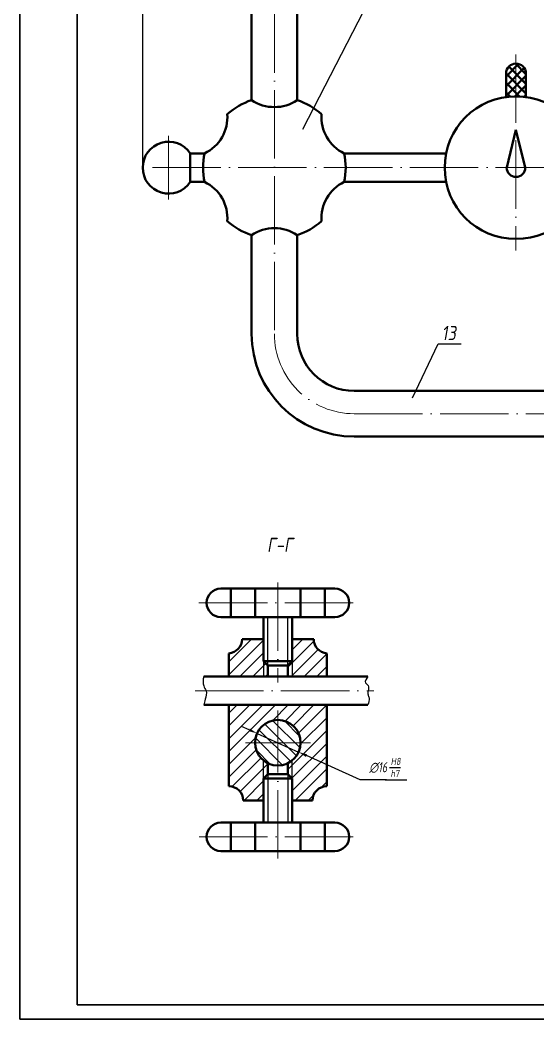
# Model space of a CAD drawing. Header units: millimetres. Extents: x 155 to 2756, y -275 to 1324.
# Drawn here: x 154.6 to 336.3, y 88.3 to 438.5 of the extents above; entities that cross this region are included whole.
import ezdxf

# ---------------------------------------------------------------- set-up
doc = ezdxf.new("R2010")
doc.units = ezdxf.units.MM
doc.header["$PDMODE"] = 35
doc.header["$PDSIZE"] = -30
doc.linetypes.add('ACAD_ISO04W100', pattern=[30, 24, -3, 0, -3])
for name, color, linetype, lineweight in [('Контур', 5, 'Continuous', 50), ('Оси', 254, 'ACAD_ISO04W100', 20), ('Рамка', 52, 'Continuous', 35), ('Текст', 242, 'Continuous', 25), ('Тонкие линии', 200, 'Continuous', 25), ('Штриховка', 26, 'Continuous', 25)]:
    doc.layers.add(name, color=color, linetype=linetype, lineweight=lineweight)
doc.styles.add('3.5', font='txt.shx', dxfattribs={"width": 0.7, "oblique": 10, "height": 3.5})
doc.styles.add('5', font='txt.shx', dxfattribs={"width": 0.8, "oblique": 10, "height": 5})
doc.dimstyles.new('1 STANDARD(1 1)', dxfattribs={"dimscale": 0, "dimtxt": 3.5, "dimasz": 3, "dimexe": 2, "dimexo": 0, "dimgap": 1, "dimtad": 1, "dimtoh": 1, "dimdec": 1, "dimzin": 9, "dimdsep": 46, "dimtxsty": '3.5', "dimcen": 2.5, "dimclrd": 256, "dimclre": 256, "dimclrt": 256, "dimaunit": 1, "dimadec": 0, "dimazin": 0, "dimtfac": 1, "dimtdec": 1, "dimtmove": 0, "dimatfit": 3, "dimfxl": 0, "dimtolj": 1, "dimtzin": 1, "dimarcsym": 0})

# ---------------------------------------------------------------- blocks, each defined once
blk = doc.blocks.new('*D3')
at = {"layer": 'Defpoints', "color": 0}
for p in [(237.77, 188.41), (252.36, 181.85)]:
    blk.add_point(p, dxfattribs=at)
at = {"layer": 'Тонкие линии', "lineweight": -2}
for p, q in [((235.03, 189.64), (232.29, 190.87)), ((237.77, 188.41), (252.36, 181.85)), ((273.92, 172.16), (255.1, 180.62)), ((283.14, 172.16), (273.92, 172.16))]:
    blk.add_line(p, q, dxfattribs=at)
at = {"layer": 'Тонкие линии'}
for points in [[(235.23, 190.09), (234.82, 189.18), (237.77, 188.41)], [(255.3, 181.07), (254.89, 180.16), (252.36, 181.85)]]:
    blk.add_solid(points, dxfattribs=at)
at = {"layer": 'Тонкие линии', "insert": (280.28, 176.41), "char_height": 3.5, "attachment_point": 5, "style": '3.5'}
blk.add_mtext('\\A1;∅16', dxfattribs=at)
blk = doc.blocks.new('*D146')
at = {"layer": 'Defpoints', "color": 0}
for p in [(197.66, 648.11), (763.39, 579.02), (197.66, 386.76)]:
    blk.add_point(p, dxfattribs=at)
at = {"layer": 'Тонкие линии', "lineweight": -2}
for p, q in [((197.66, 386.76), (197.66, 650.11)), ((760.39, 648.11), (200.66, 648.11)), ((763.39, 579.02), (763.39, 650.11))]:
    blk.add_line(p, q, dxfattribs=at)
at = {"layer": 'Тонкие линии'}
for points in [[(200.66, 648.61), (200.66, 647.61), (197.66, 648.11)], [(760.39, 648.61), (760.39, 647.61), (763.39, 648.11)]]:
    blk.add_solid(points, dxfattribs=at)
at = {"layer": 'Тонкие линии', "insert": (480.52, 650.86), "char_height": 3.5, "attachment_point": 5, "style": '3.5'}
blk.add_mtext('\\A1;545 ... 676', dxfattribs=at)

msp = doc.modelspace()

# ---------------------------------------------------------------- hatches: boundary and pattern name
at = {"layer": 'Контур'}
h = msp.add_hatch(dxfattribs=at)
h.set_pattern_fill('ANSI37', color=256, scale=0.75, angle=90, style=0)
h.set_pattern_definition([(135, (41.0624, 0), (-1.683798, -1.683798), []), (225, (41.0624, 0), (1.683798, -1.683798), [])])
h.paths.add_polyline_path([(325.08, 411.51, -0.03513), (328.58, 411.76), (328.58, 423.26, 0.414214), (325.08, 419.76)])
h.paths.add_polyline_path([(328.58, 411.76, -0.03513), (332.08, 411.51), (332.08, 419.76, 0.414214), (328.58, 423.26)])
at = {"layer": 'Штриховка'}
h = msp.add_hatch(dxfattribs=at)
h.set_pattern_fill('ANSI31', color=256, style=0)
h.set_pattern_definition([(45, (-589.664, -307.7588), (-2.245064, 2.245064), [])])
h.paths.add_polyline_path([(262.22, 216.44, -0.390367), (257.63, 221.42), (250.06, 221.42), (250.06, 213.67), (250.06, 208.36), (262.22, 208.36)])
h.paths.add_polyline_path([(240.06, 208.36), (240.06, 213.67), (240.06, 221.42), (232.49, 221.42, -0.390367), (227.9, 216.44), (227.9, 208.36)])
h.paths.add_polyline_path([(241.56, 212.17), (240.06, 213.67), (240.06, 208.36), (241.56, 208.36)])
h.paths.add_polyline_path([(250.06, 213.67), (248.56, 212.17), (248.56, 208.36), (250.06, 208.36)])
h.paths.add_polyline_path([(262.22, 198.36), (227.9, 198.36), (227.9, 169.88, -0.414214), (232.9, 164.88), (240.06, 164.88), (240.06, 172.63), (240.06, 178.88, -0.227735), (237.06, 185.13, -1), (253.06, 185.13, -0.227735), (250.06, 178.88), (250.06, 172.63), (250.06, 164.88), (257.22, 164.88, -0.414214), (262.22, 169.88)])
h.paths.add_polyline_path([(241.56, 177.93, -0.055636), (240.06, 178.88), (240.06, 172.63), (241.56, 174.13)], flags=17)
h.paths.add_polyline_path([(248.56, 174.13), (250.06, 172.63), (250.06, 178.88, -0.055636), (248.56, 177.93)], flags=17)
h = msp.add_hatch(dxfattribs=at)
h.set_pattern_fill('ANSI31', color=256, scale=0.9, angle=90, style=0)
h.set_pattern_definition([(135, (-589.664, -307.7588), (-2.020558, -2.020558), [])])
h.paths.add_polyline_path([(253.06, 185.13, 0.414214), (245.06, 193.13), (245.06, 185.13)])
h.paths.add_polyline_path([(245.06, 177.13, 0.414214), (253.06, 185.13), (245.06, 185.13)])
h.paths.add_polyline_path([(245.06, 177.13), (245.06, 185.13), (237.06, 185.13, 0.414214)])
h.paths.add_polyline_path([(237.06, 185.13), (245.06, 185.13), (245.06, 193.13, 0.414214)])

# ---------------------------------------------------------------- linework, layer by layer
at = {"layer": 'Контур'}
for p, q in [((235.85, 410.44), (235.85, 469.55)), ((251.85, 410.44), (251.85, 469.55)), ((325.08, 419.76), (325.08, 411.51)), ((332.08, 411.51), (332.08, 419.76)), ((325.32, 386.76), (328.58, 400.01)), ((328.58, 400.01), (331.85, 386.76)), ((219.36, 391.76), (214.36, 391.76)), ((214.36, 391.76), (214.36, 381.76)), ((304.09, 391.76), (268.35, 391.76)), ((219.36, 381.76), (214.36, 381.76)), ((304.09, 381.76), (268.35, 381.76)), ((235.85, 328.48), (235.85, 363.07)), ((251.85, 328.48), (251.85, 363.07)), ((368.85, 308.48), (271.85, 308.48)), ((368.85, 292.48), (271.85, 292.48)), ((225.06, 239.17), (265.06, 239.17)), ((228.55, 239.17), (228.55, 229.17)), ((237.06, 239.17), (237.06, 229.17)), ((253.06, 239.17), (253.06, 229.17)), ((261.57, 239.17), (261.57, 229.17)), ((265.06, 229.17), (225.06, 229.17)), ((240.06, 229.17), (240.06, 213.67)), ((250.06, 213.67), (250.06, 229.17)), ((240.06, 221.42), (232.49, 221.42)), ((250.06, 221.42), (257.63, 221.42)), ((227.9, 208.36), (227.9, 216.44)), ((262.22, 208.36), (262.22, 216.44)), ((240.06, 213.67), (250.06, 213.67)), ((240.06, 213.67), (241.56, 212.17)), ((241.56, 212.17), (241.56, 208.36)), ((241.56, 212.17), (248.56, 212.17)), ((248.56, 212.17), (250.06, 213.67)), ((248.56, 212.17), (248.56, 208.36)), ((276.66, 208.36), (219.06, 208.36)), ((276.66, 198.36), (219.06, 198.36)), ((227.9, 169.88), (227.9, 198.36)), ((262.22, 169.88), (262.22, 198.36)), ((241.56, 174.13), (241.56, 177.93)), ((248.56, 174.13), (248.56, 177.93)), ((240.06, 172.63), (241.56, 174.13)), ((240.06, 157.13), (240.06, 172.63)), ((240.06, 172.63), (250.06, 172.63)), ((241.56, 174.13), (248.56, 174.13)), ((248.56, 174.13), (250.06, 172.63)), ((250.06, 172.63), (250.06, 157.13)), ((240.06, 164.88), (232.9, 164.88)), ((250.06, 164.88), (257.22, 164.88)), ((265.06, 157.13), (225.06, 157.13)), ((228.55, 147.13), (228.55, 157.13)), ((237.06, 147.13), (237.06, 157.13)), ((253.06, 147.13), (253.06, 157.13)), ((261.57, 147.13), (261.57, 157.13)), ((225.06, 147.13), (265.06, 147.13))]:
    msp.add_line(p, q, dxfattribs=at)
for centre, radius in [((328.58, 386.76), 25), ((245.06, 185.13), 8)]:
    msp.add_circle(centre, radius, dxfattribs=at)
for centre, radius, start, end in [((328.58, 419.76), 3.5, 0, 180), ((243.85, 386.76), 25, 108.6629, 131.3371), ((243.85, 422.27), 14.28, 235.9184, 304.0816), ((243.85, 386.76), 25, 48.6629, 71.3371), ((213.3, 404.47), 14.08, 295.4678, 4.3323), ((274.4, 404.47), 14.08, 175.6677, 244.5322), ((206.76, 386.76), 9.1, 33.3361, 326.6639), ((243.85, 386.76), 25, 168.463, 191.537), ((243.85, 386.76), 25, 348.463, 11.537), ((328.58, 386.76), 3.27, 180, 0), ((213.3, 369.05), 14.08, 355.6677, 64.5322), ((274.4, 369.05), 14.08, 115.4678, 184.3323), ((243.85, 386.76), 25, 228.6629, 251.3371), ((243.85, 386.76), 25, 288.6629, 311.3371), ((243.85, 351.25), 14.28, 55.9184, 124.0816), ((271.85, 328.48), 36, 180, 270), ((271.85, 328.48), 20, 180, 270), ((225.06, 234.17), 5, 90, 270), ((265.06, 234.17), 5, 270, 90), ((227.49, 221.42), 5, 274.704, 0), ((262.63, 221.42), 5, 180, 265.296), ((227.9, 164.88), 5, 0, 90), ((262.22, 164.88), 5, 90, 180), ((225.06, 152.13), 5, 90, 270), ((265.06, 152.13), 5, 270, 90)]:
    msp.add_arc(centre, radius, start, end, dxfattribs=at)
at = {"layer": 'Оси'}
for p, q in [((328.58, 426.45), (328.58, 357.66)), ((206.76, 375.57), (206.76, 397.95)), ((435.74, 386.76), (195.08, 386.76)), ((245.06, 241.35), (245.06, 206.21)), ((217.4, 234.17), (272.66, 234.17)), ((216.06, 203.36), (278.76, 203.36)), ((245.06, 144.55), (245.06, 196.45)), ((256.46, 185.13), (233.67, 185.13)), ((217.43, 152.13), (272.28, 152.13))]:
    msp.add_line(p, q, dxfattribs=at)
msp.add_lwpolyline([(243.85, 474.13), (243.85, 328.48, 0.414214), (271.85, 300.48), (385.2, 300.48)], format="xyb", dxfattribs=at)
at = {"layer": 'Рамка'}
for p, q in [((154.62, 88.25), (154.62, 682.25)), ((174.62, 677.25), (174.62, 93.25)), ((174.62, 93.25), (989.62, 93.25)), ((994.62, 88.25), (154.62, 88.25))]:
    msp.add_line(p, q, dxfattribs=at)
at = {"layer": 'Тонкие линии'}
for p, q in [((253.87, 400.28), (275.25, 441.74)), ((292.31, 306.05), (301.24, 325.01)), ((301.24, 325.01), (309.32, 325.01)), ((241.56, 212.17), (241.56, 229.17)), ((248.56, 212.17), (248.56, 229.17)), ((240.06, 213.67), (240.06, 208.36)), ((250.06, 213.67), (250.06, 208.36)), ((240.06, 172.63), (240.06, 178.88)), ((250.06, 172.63), (250.06, 178.88)), ((284.21, 176.39), (288.12, 176.39)), ((241.56, 174.13), (241.56, 157.13)), ((248.56, 174.13), (248.56, 157.13)), ((282.64, 172.16), (290.26, 172.16))]:
    msp.add_line(p, q, dxfattribs=at)
for points in [[(219.06, 208.36), (219.06, 205.03), (219.87, 203.36), (219.56, 200.35), (219.06, 198.36)], [(276.66, 208.36), (275.83, 206.07), (276.72, 205.18), (276.72, 203.36), (276.72, 201.97), (277.03, 200.84), (276.66, 198.36)]]:
    msp.add_spline(points, degree=3, dxfattribs=at)

# ---------------------------------------------------------------- texts
at = {"layer": 'Текст', "style": '5', "oblique": 10, "width": 0.8}
for s, p in [('13', (302.5, 326.28)), ('Г-Г', (241.26, 251.98))]:
    msp.add_text(s, height=5, dxfattribs=at).set_placement(p)
at = {"layer": 'Тонкие линии', "style": '3.5', "oblique": 10, "width": 0.7}
for s, p in [('Н8', (284.63, 177.33)), ('h7', (284.57, 173.08))]:
    msp.add_text(s, height=2.5, dxfattribs=at).set_placement(p)

# ---------------------------------------------------------------- dimensions: what is measured, and where the dimension line sits
at = {"layer": 'Тонкие линии'}
dim = msp.add_linear_dim(base=(197.66, 648.11), p1=(763.39, 579.02), p2=(197.66, 386.76), text='545 ... 676', dimstyle='1 STANDARD(1 1)', override={"dimscale": 1}, dxfattribs=at)
dim.commit()
dim.dimension.update_dxf_attribs({"geometry": '*D146', "text_midpoint": (480.52, 648.11), "dimtype": 160})
dim = msp.add_diameter_dim_2p(p1=(237.77, 188.41), p2=(252.36, 181.85), dimstyle='1 STANDARD(1 1)', override={"dimscale": 1, "dimgap": 2.5}, dxfattribs=at)
dim.commit()
dim.dimension.update_dxf_attribs({"geometry": '*D3', "text_midpoint": (280.28, 172.16), "dimtype": 163})

doc.saveas('drawing.dxf')
